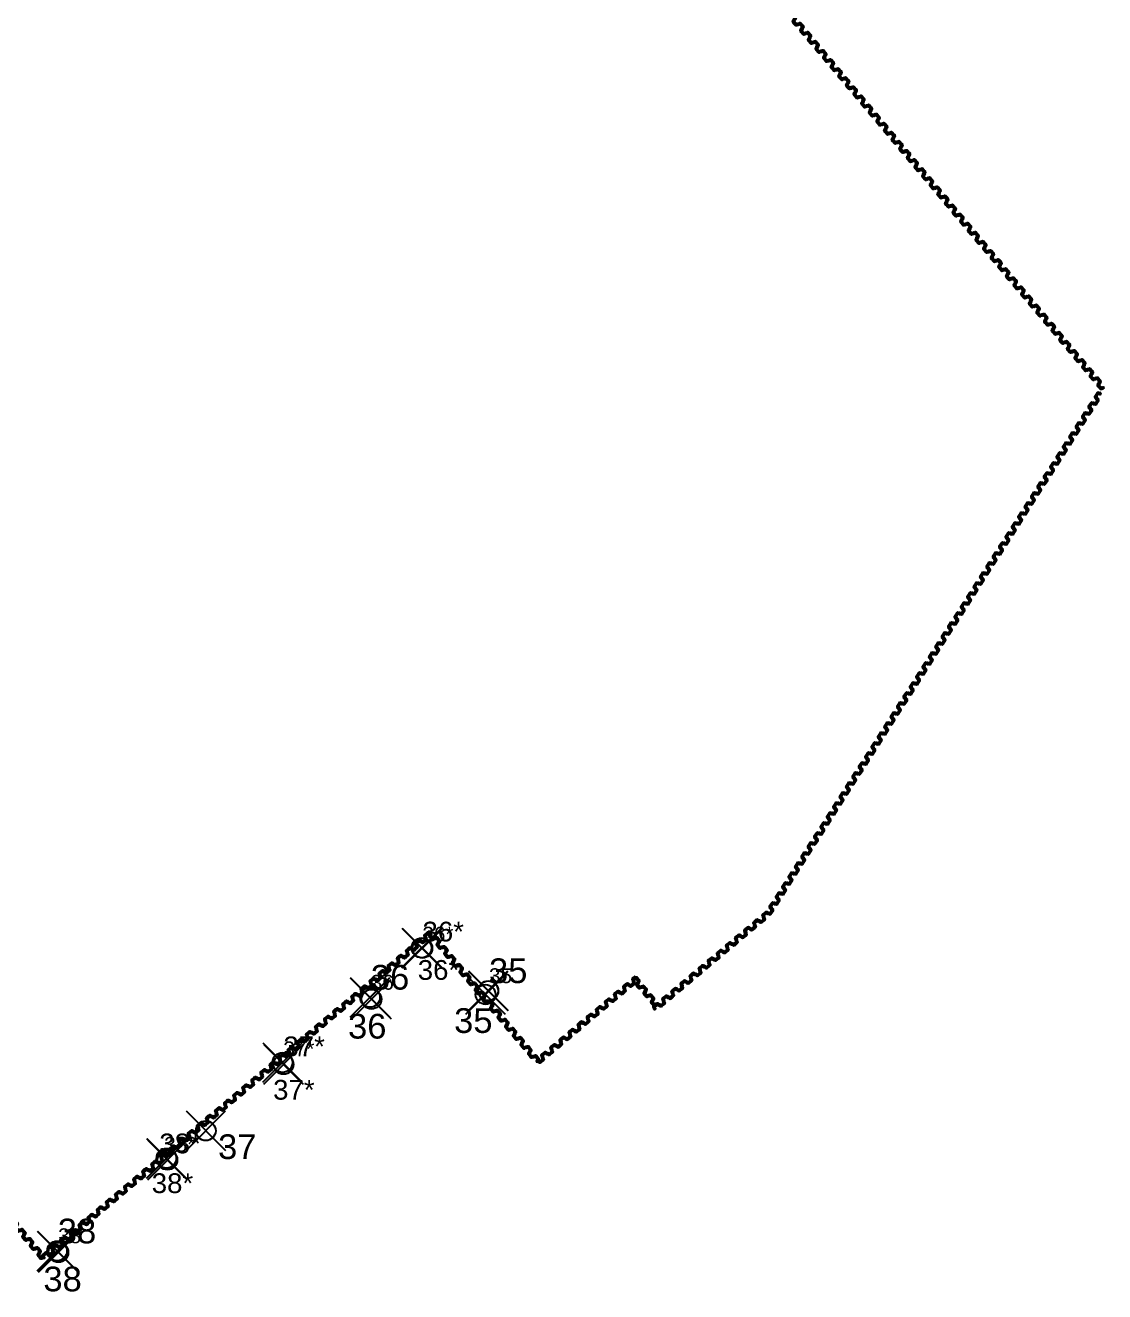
# Model space of a CAD drawing. Header units: millimetres. Extents: x 119306 to 119583, y 90285 to 90586.
# Drawn here: x 119472.8 to 119582, y 90284.9 to 90413 of the extents above; entities that cross this region are included whole.
import ezdxf

# ---------------------------------------------------------------- set-up
doc = ezdxf.new("R2010")
doc.units = ezdxf.units.MM
doc.header["$PDMODE"] = 35
doc.header["$PDSIZE"] = 2
doc.linetypes.add('Оси_200_Кронштадт_22$0$CENTER', pattern=[2, 1.25, -0.25, 0.25, -0.25])
doc.layers.add('_ТРАНШЕЯ', color=94, linetype='Continuous', lineweight=50)
for name, color, linetype in [('Уч.3 Цикл 23', 30, 'Continuous'), ('Уч.4 Цикл 0', 10, 'Continuous'), ('Уч.4 Цикл 50', 3, 'Continuous'), ('Уч.4 Цикл 51', 30, 'Continuous'), ('Шпунт уч.4', 10, 'Continuous')]:
    doc.layers.add(name, color=color, linetype=linetype)
doc.layers.add('ШПУНТ VL 606a', color=4, linetype='Continuous', lineweight=50, true_color=0x00ffff)
doc.layers.get('_ТРАНШЕЯ').off()
doc.styles.get("Standard").update_dxf_attribs({"font": 'arial.ttf'})

# ---------------------------------------------------------------- blocks, each defined once
blk = doc.blocks.new('*U24')
at = {"layer": 'ШПУНТ VL 606a'}
for points in [[(-0.2, -0.2), (-0.09, -0.2, 0.355341), (-0.06, -0.17), (-0.03, -0.03), (-0.03, 0.02, -0.402698), (-0.02, 0.02), (0.01, 0.02, -0.398568), (0.02, 0.01), (0.02, 0, -0.414214), (0.01, -0.01), (0, -0.01, -0.668179), (-0.01, -0.01), (0.01, 0.01, 0.668179), (0.01, 0.01), (-0.01, 0.01, 0.387176), (-0.02, 0.01), (-0.02, -0.03), (-0.05, -0.18, -0.357864), (-0.08, -0.21), (-0.2, -0.21), (-0.52, -0.21, -0.357864), (-0.55, -0.18), (-0.58, -0.03), (-0.58, 0.01, 0.387176), (-0.59, 0.01), (-0.61, 0.01, 0.668179), (-0.61, 0.01), (-0.59, -0.01, -0.668179), (-0.6, -0.01), (-0.61, -0.01, -0.414214), (-0.62, 0), (-0.62, 0.01, -0.398568), (-0.61, 0.02), (-0.58, 0.02, -0.402698), (-0.57, 0.02), (-0.57, -0.03), (-0.54, -0.17, 0.355341), (-0.51, -0.2)], [(0.2, 0.2), (0.51, 0.2, -0.355341), (0.54, 0.17), (0.57, 0.03), (0.57, -0.02, 0.402698), (0.58, -0.02), (0.61, -0.02, 0.398568), (0.62, -0.01), (0.62, 0, 0.414214), (0.61, 0.01), (0.6, 0.01, 0.668179), (0.59, 0.01), (0.61, -0.01, -0.668179), (0.61, -0.01), (0.59, -0.01, -0.387176), (0.58, -0.01), (0.58, 0.03), (0.55, 0.18, 0.357864), (0.52, 0.21), (0.2, 0.21), (0.08, 0.21, 0.357864), (0.05, 0.18), (0.02, 0.03), (0.02, -0.01, -0.387176), (0.01, -0.01), (-0.01, -0.01, -0.668179), (-0.01, -0.01), (0.01, 0.01, 0.668179), (0, 0.01), (-0.01, 0.01, 0.414214), (-0.02, 0), (-0.02, -0.01, 0.398568), (-0.01, -0.02), (0.02, -0.02, 0.402698), (0.03, -0.02), (0.03, 0.03), (0.06, 0.17, -0.355341), (0.09, 0.2)]]:
    blk.add_lwpolyline(points, format="xyb", close=True, dxfattribs=at)
blk = doc.blocks.new('*U25')
at = {"layer": '_ТРАНШЕЯ', "color": 0, "linetype": 'ByBlock', "lineweight": -2, "transparency": 16777216}
for p in [(-10.8, 0), (-9.6, 0), (-8.4, 0), (-7.2, 0), (-6, 0), (-4.8, 0), (-3.6, 0), (-2.4, 0), (-1.2, 0), (0, 0)]:
    blk.add_blockref('*U24', p, dxfattribs=at)
blk = doc.blocks.new('*U26')
at = {"layer": 'ШПУНТ VL 606a'}
for points in [[(-0.2, -0.2), (-0.09, -0.2, 0.355341), (-0.06, -0.17), (-0.03, -0.03), (-0.03, 0.02, -0.402698), (-0.02, 0.02), (0.01, 0.02, -0.398568), (0.02, 0.01), (0.02, 0, -0.414214), (0.01, -0.01), (0, -0.01, -0.668179), (-0.01, -0.01), (0.01, 0.01, 0.668179), (0.01, 0.01), (-0.01, 0.01, 0.387176), (-0.02, 0.01), (-0.02, -0.03), (-0.05, -0.18, -0.357864), (-0.08, -0.21), (-0.2, -0.21), (-0.52, -0.21, -0.357864), (-0.55, -0.18), (-0.58, -0.03), (-0.58, 0.01, 0.387176), (-0.59, 0.01), (-0.61, 0.01, 0.668179), (-0.61, 0.01), (-0.59, -0.01, -0.668179), (-0.6, -0.01), (-0.61, -0.01, -0.414214), (-0.62, 0), (-0.62, 0.01, -0.398568), (-0.61, 0.02), (-0.58, 0.02, -0.402698), (-0.57, 0.02), (-0.57, -0.03), (-0.54, -0.17, 0.355341), (-0.51, -0.2)], [(0.2, 0.2), (0.51, 0.2, -0.355341), (0.54, 0.17), (0.57, 0.03), (0.57, -0.02, 0.402698), (0.58, -0.02), (0.61, -0.02, 0.398568), (0.62, -0.01), (0.62, 0, 0.414214), (0.61, 0.01), (0.6, 0.01, 0.668179), (0.59, 0.01), (0.61, -0.01, -0.668179), (0.61, -0.01), (0.59, -0.01, -0.387176), (0.58, -0.01), (0.58, 0.03), (0.55, 0.18, 0.357864), (0.52, 0.21), (0.2, 0.21), (0.08, 0.21, 0.357864), (0.05, 0.18), (0.02, 0.03), (0.02, -0.01, -0.387176), (0.01, -0.01), (-0.01, -0.01, -0.668179), (-0.01, -0.01), (0.01, 0.01, 0.668179), (0, 0.01), (-0.01, 0.01, 0.414214), (-0.02, 0), (-0.02, -0.01, 0.398568), (-0.01, -0.02), (0.02, -0.02, 0.402698), (0.03, -0.02), (0.03, 0.03), (0.06, 0.17, -0.355341), (0.09, 0.2)]]:
    blk.add_lwpolyline(points, format="xyb", close=True, dxfattribs=at)
blk = doc.blocks.new('*U27')
at = {"layer": '_ТРАНШЕЯ', "color": 0, "linetype": 'ByBlock', "lineweight": -2, "transparency": 16777216}
for p in [(-61.2, 0), (-60, 0), (-58.8, 0), (-57.6, 0), (-56.4, 0), (-55.2, 0), (-54, 0), (-52.8, 0), (-51.6, 0), (-50.4, 0), (-49.2, 0), (-48, 0), (-46.8, 0), (-45.6, 0), (-44.4, 0), (-43.2, 0), (-42, 0), (-40.8, 0), (-39.6, 0), (-38.4, 0), (-37.2, 0), (-36, 0), (-34.8, 0), (-33.6, 0), (-32.4, 0), (-31.2, 0), (-30, 0), (-28.8, 0), (-27.6, 0), (-26.4, 0), (-25.2, 0), (-24, 0), (-22.8, 0), (-21.6, 0), (-20.4, 0), (-19.2, 0), (-18, 0), (-16.8, 0), (-15.6, 0), (-14.4, 0), (-13.2, 0), (-12, 0), (-10.8, 0), (-9.6, 0), (-8.4, 0), (-7.2, 0), (-6, 0), (-4.8, 0), (-3.6, 0), (-2.4, 0), (-1.2, 0), (0, 0)]:
    blk.add_blockref('*U26', p, dxfattribs=at)
blk = doc.blocks.new('*U58')
at = {"layer": 'ШПУНТ VL 606a'}
for points in [[(-0.2, -0.2), (-0.09, -0.2, 0.355341), (-0.06, -0.17), (-0.03, -0.03), (-0.03, 0.02, -0.402698), (-0.02, 0.02), (0.01, 0.02, -0.398568), (0.02, 0.01), (0.02, 0, -0.414214), (0.01, -0.01), (0, -0.01, -0.668179), (-0.01, -0.01), (0.01, 0.01, 0.668179), (0.01, 0.01), (-0.01, 0.01, 0.387176), (-0.02, 0.01), (-0.02, -0.03), (-0.05, -0.18, -0.357864), (-0.08, -0.21), (-0.2, -0.21), (-0.52, -0.21, -0.357864), (-0.55, -0.18), (-0.58, -0.03), (-0.58, 0.01, 0.387176), (-0.59, 0.01), (-0.61, 0.01, 0.668179), (-0.61, 0.01), (-0.59, -0.01, -0.668179), (-0.6, -0.01), (-0.61, -0.01, -0.414214), (-0.62, 0), (-0.62, 0.01, -0.398568), (-0.61, 0.02), (-0.58, 0.02, -0.402698), (-0.57, 0.02), (-0.57, -0.03), (-0.54, -0.17, 0.355341), (-0.51, -0.2)], [(0.2, 0.2), (0.51, 0.2, -0.355341), (0.54, 0.17), (0.57, 0.03), (0.57, -0.02, 0.402698), (0.58, -0.02), (0.61, -0.02, 0.398568), (0.62, -0.01), (0.62, 0, 0.414214), (0.61, 0.01), (0.6, 0.01, 0.668179), (0.59, 0.01), (0.61, -0.01, -0.668179), (0.61, -0.01), (0.59, -0.01, -0.387176), (0.58, -0.01), (0.58, 0.03), (0.55, 0.18, 0.357864), (0.52, 0.21), (0.2, 0.21), (0.08, 0.21, 0.357864), (0.05, 0.18), (0.02, 0.03), (0.02, -0.01, -0.387176), (0.01, -0.01), (-0.01, -0.01, -0.668179), (-0.01, -0.01), (0.01, 0.01, 0.668179), (0, 0.01), (-0.01, 0.01, 0.414214), (-0.02, 0), (-0.02, -0.01, 0.398568), (-0.01, -0.02), (0.02, -0.02, 0.402698), (0.03, -0.02), (0.03, 0.03), (0.06, 0.17, -0.355341), (0.09, 0.2)]]:
    blk.add_lwpolyline(points, format="xyb", close=True, dxfattribs=at)
blk = doc.blocks.new('*U59')
at = {"layer": '_ТРАНШЕЯ', "color": 0, "linetype": 'ByBlock', "lineweight": -2, "transparency": 16777216}
for p in [(-49.2, 0), (-48, 0), (-46.8, 0), (-45.6, 0), (-44.4, 0), (-43.2, 0), (-42, 0), (-40.8, 0), (-39.6, 0), (-38.4, 0), (-37.2, 0), (-36, 0), (-34.8, 0), (-33.6, 0), (-32.4, 0), (-31.2, 0), (-30, 0), (-28.8, 0), (-27.6, 0), (-26.4, 0), (-25.2, 0), (-24, 0), (-22.8, 0), (-21.6, 0), (-20.4, 0), (-19.2, 0), (-18, 0), (-16.8, 0), (-15.6, 0), (-14.4, 0), (-13.2, 0), (-12, 0), (-10.8, 0), (-9.6, 0), (-8.4, 0), (-7.2, 0), (-6, 0), (-4.8, 0), (-3.6, 0), (-2.4, 0), (-1.2, 0), (0, 0)]:
    blk.add_blockref('*U58', p, dxfattribs=at)
blk = doc.blocks.new('*U41')
at = {"layer": 'ШПУНТ VL 606a'}
for points in [[(-0.2, -0.2), (-0.09, -0.2, 0.355341), (-0.06, -0.17), (-0.03, -0.03), (-0.03, 0.02, -0.402698), (-0.02, 0.02), (0.01, 0.02, -0.398568), (0.02, 0.01), (0.02, 0, -0.414214), (0.01, -0.01), (0, -0.01, -0.668179), (-0.01, -0.01), (0.01, 0.01, 0.668179), (0.01, 0.01), (-0.01, 0.01, 0.387176), (-0.02, 0.01), (-0.02, -0.03), (-0.05, -0.18, -0.357864), (-0.08, -0.21), (-0.2, -0.21), (-0.52, -0.21, -0.357864), (-0.55, -0.18), (-0.58, -0.03), (-0.58, 0.01, 0.387176), (-0.59, 0.01), (-0.61, 0.01, 0.668179), (-0.61, 0.01), (-0.59, -0.01, -0.668179), (-0.6, -0.01), (-0.61, -0.01, -0.414214), (-0.62, 0), (-0.62, 0.01, -0.398568), (-0.61, 0.02), (-0.58, 0.02, -0.402698), (-0.57, 0.02), (-0.57, -0.03), (-0.54, -0.17, 0.355341), (-0.51, -0.2)], [(0.2, 0.2), (0.51, 0.2, -0.355341), (0.54, 0.17), (0.57, 0.03), (0.57, -0.02, 0.402698), (0.58, -0.02), (0.61, -0.02, 0.398568), (0.62, -0.01), (0.62, 0, 0.414214), (0.61, 0.01), (0.6, 0.01, 0.668179), (0.59, 0.01), (0.61, -0.01, -0.668179), (0.61, -0.01), (0.59, -0.01, -0.387176), (0.58, -0.01), (0.58, 0.03), (0.55, 0.18, 0.357864), (0.52, 0.21), (0.2, 0.21), (0.08, 0.21, 0.357864), (0.05, 0.18), (0.02, 0.03), (0.02, -0.01, -0.387176), (0.01, -0.01), (-0.01, -0.01, -0.668179), (-0.01, -0.01), (0.01, 0.01, 0.668179), (0, 0.01), (-0.01, 0.01, 0.414214), (-0.02, 0), (-0.02, -0.01, 0.398568), (-0.01, -0.02), (0.02, -0.02, 0.402698), (0.03, -0.02), (0.03, 0.03), (0.06, 0.17, -0.355341), (0.09, 0.2)]]:
    blk.add_lwpolyline(points, format="xyb", close=True, dxfattribs=at)
blk = doc.blocks.new('*U42')
at = {"layer": '_ТРАНШЕЯ', "color": 0, "linetype": 'ByBlock', "lineweight": -2, "transparency": 16777216}
for p in [(-3.6, 0), (-2.4, 0), (-1.2, 0), (0, 0)]:
    blk.add_blockref('*U41', p, dxfattribs=at)
blk = doc.blocks.new('*U2')
at = {"layer": 'ШПУНТ VL 606a'}
for points in [[(-0.2, -0.2), (-0.09, -0.2, 0.355341), (-0.06, -0.17), (-0.03, -0.03), (-0.03, 0.02, -0.402698), (-0.02, 0.02), (0.01, 0.02, -0.398568), (0.02, 0.01), (0.02, 0, -0.414214), (0.01, -0.01), (0, -0.01, -0.668179), (-0.01, -0.01), (0.01, 0.01, 0.668179), (0.01, 0.01), (-0.01, 0.01, 0.387176), (-0.02, 0.01), (-0.02, -0.03), (-0.05, -0.18, -0.357864), (-0.08, -0.21), (-0.2, -0.21), (-0.52, -0.21, -0.357864), (-0.55, -0.18), (-0.58, -0.03), (-0.58, 0.01, 0.387176), (-0.59, 0.01), (-0.61, 0.01, 0.668179), (-0.61, 0.01), (-0.59, -0.01, -0.668179), (-0.6, -0.01), (-0.61, -0.01, -0.414214), (-0.62, 0), (-0.62, 0.01, -0.398568), (-0.61, 0.02), (-0.58, 0.02, -0.402698), (-0.57, 0.02), (-0.57, -0.03), (-0.54, -0.17, 0.355341), (-0.51, -0.2)], [(0.2, 0.2), (0.51, 0.2, -0.355341), (0.54, 0.17), (0.57, 0.03), (0.57, -0.02, 0.402698), (0.58, -0.02), (0.61, -0.02, 0.398568), (0.62, -0.01), (0.62, 0, 0.414214), (0.61, 0.01), (0.6, 0.01, 0.668179), (0.59, 0.01), (0.61, -0.01, -0.668179), (0.61, -0.01), (0.59, -0.01, -0.387176), (0.58, -0.01), (0.58, 0.03), (0.55, 0.18, 0.357864), (0.52, 0.21), (0.2, 0.21), (0.08, 0.21, 0.357864), (0.05, 0.18), (0.02, 0.03), (0.02, -0.01, -0.387176), (0.01, -0.01), (-0.01, -0.01, -0.668179), (-0.01, -0.01), (0.01, 0.01, 0.668179), (0, 0.01), (-0.01, 0.01, 0.414214), (-0.02, 0), (-0.02, -0.01, 0.398568), (-0.01, -0.02), (0.02, -0.02, 0.402698), (0.03, -0.02), (0.03, 0.03), (0.06, 0.17, -0.355341), (0.09, 0.2)]]:
    blk.add_lwpolyline(points, format="xyb", close=True, dxfattribs=at)
blk = doc.blocks.new('*U3')
at = {"layer": '_ТРАНШЕЯ', "color": 0, "linetype": 'ByBlock', "lineweight": -2, "transparency": 16777216}
for p in [(-49.2, 0), (-48, 0), (-46.8, 0), (-45.6, 0), (-44.4, 0), (-43.2, 0), (-42, 0), (-40.8, 0), (-39.6, 0), (-38.4, 0), (-37.2, 0), (-36, 0), (-34.8, 0), (-33.6, 0), (-32.4, 0), (-31.2, 0), (-30, 0), (-28.8, 0), (-27.6, 0), (-26.4, 0), (-25.2, 0), (-24, 0), (-22.8, 0), (-21.6, 0), (-20.4, 0), (-19.2, 0), (-18, 0), (-16.8, 0), (-15.6, 0), (-14.4, 0), (-13.2, 0), (-12, 0), (-10.8, 0), (-9.6, 0), (-8.4, 0), (-7.2, 0), (-6, 0), (-4.8, 0), (-3.6, 0), (-2.4, 0), (-1.2, 0), (0, 0)]:
    blk.add_blockref('*U2', p, dxfattribs=at)
blk = doc.blocks.new('*U39')
at = {"layer": 'ШПУНТ VL 606a'}
for points in [[(-0.2, -0.2), (-0.09, -0.2, 0.355341), (-0.06, -0.17), (-0.03, -0.03), (-0.03, 0.02, -0.402698), (-0.02, 0.02), (0.01, 0.02, -0.398568), (0.02, 0.01), (0.02, 0, -0.414214), (0.01, -0.01), (0, -0.01, -0.668179), (-0.01, -0.01), (0.01, 0.01, 0.668179), (0.01, 0.01), (-0.01, 0.01, 0.387176), (-0.02, 0.01), (-0.02, -0.03), (-0.05, -0.18, -0.357864), (-0.08, -0.21), (-0.2, -0.21), (-0.52, -0.21, -0.357864), (-0.55, -0.18), (-0.58, -0.03), (-0.58, 0.01, 0.387176), (-0.59, 0.01), (-0.61, 0.01, 0.668179), (-0.61, 0.01), (-0.59, -0.01, -0.668179), (-0.6, -0.01), (-0.61, -0.01, -0.414214), (-0.62, 0), (-0.62, 0.01, -0.398568), (-0.61, 0.02), (-0.58, 0.02, -0.402698), (-0.57, 0.02), (-0.57, -0.03), (-0.54, -0.17, 0.355341), (-0.51, -0.2)], [(0.2, 0.2), (0.51, 0.2, -0.355341), (0.54, 0.17), (0.57, 0.03), (0.57, -0.02, 0.402698), (0.58, -0.02), (0.61, -0.02, 0.398568), (0.62, -0.01), (0.62, 0, 0.414214), (0.61, 0.01), (0.6, 0.01, 0.668179), (0.59, 0.01), (0.61, -0.01, -0.668179), (0.61, -0.01), (0.59, -0.01, -0.387176), (0.58, -0.01), (0.58, 0.03), (0.55, 0.18, 0.357864), (0.52, 0.21), (0.2, 0.21), (0.08, 0.21, 0.357864), (0.05, 0.18), (0.02, 0.03), (0.02, -0.01, -0.387176), (0.01, -0.01), (-0.01, -0.01, -0.668179), (-0.01, -0.01), (0.01, 0.01, 0.668179), (0, 0.01), (-0.01, 0.01, 0.414214), (-0.02, 0), (-0.02, -0.01, 0.398568), (-0.01, -0.02), (0.02, -0.02, 0.402698), (0.03, -0.02), (0.03, 0.03), (0.06, 0.17, -0.355341), (0.09, 0.2)]]:
    blk.add_lwpolyline(points, format="xyb", close=True, dxfattribs=at)
blk = doc.blocks.new('*U40')
at = {"layer": '_ТРАНШЕЯ', "color": 0, "linetype": 'ByBlock', "lineweight": -2, "transparency": 16777216}
for p in [(-15.6, 0), (-14.4, 0), (-13.2, 0), (-12, 0), (-10.8, 0), (-9.6, 0), (-8.4, 0), (-7.2, 0), (-6, 0), (-4.8, 0), (-3.6, 0), (-2.4, 0), (-1.2, 0), (0, 0)]:
    blk.add_blockref('*U39', p, dxfattribs=at)
blk = doc.blocks.new('*U43')
at = {"layer": 'ШПУНТ VL 606a'}
for points in [[(-0.2, -0.2), (-0.09, -0.2, 0.355341), (-0.06, -0.17), (-0.03, -0.03), (-0.03, 0.02, -0.402698), (-0.02, 0.02), (0.01, 0.02, -0.398568), (0.02, 0.01), (0.02, 0, -0.414214), (0.01, -0.01), (0, -0.01, -0.668179), (-0.01, -0.01), (0.01, 0.01, 0.668179), (0.01, 0.01), (-0.01, 0.01, 0.387176), (-0.02, 0.01), (-0.02, -0.03), (-0.05, -0.18, -0.357864), (-0.08, -0.21), (-0.2, -0.21), (-0.52, -0.21, -0.357864), (-0.55, -0.18), (-0.58, -0.03), (-0.58, 0.01, 0.387176), (-0.59, 0.01), (-0.61, 0.01, 0.668179), (-0.61, 0.01), (-0.59, -0.01, -0.668179), (-0.6, -0.01), (-0.61, -0.01, -0.414214), (-0.62, 0), (-0.62, 0.01, -0.398568), (-0.61, 0.02), (-0.58, 0.02, -0.402698), (-0.57, 0.02), (-0.57, -0.03), (-0.54, -0.17, 0.355341), (-0.51, -0.2)], [(0.2, 0.2), (0.51, 0.2, -0.355341), (0.54, 0.17), (0.57, 0.03), (0.57, -0.02, 0.402698), (0.58, -0.02), (0.61, -0.02, 0.398568), (0.62, -0.01), (0.62, 0, 0.414214), (0.61, 0.01), (0.6, 0.01, 0.668179), (0.59, 0.01), (0.61, -0.01, -0.668179), (0.61, -0.01), (0.59, -0.01, -0.387176), (0.58, -0.01), (0.58, 0.03), (0.55, 0.18, 0.357864), (0.52, 0.21), (0.2, 0.21), (0.08, 0.21, 0.357864), (0.05, 0.18), (0.02, 0.03), (0.02, -0.01, -0.387176), (0.01, -0.01), (-0.01, -0.01, -0.668179), (-0.01, -0.01), (0.01, 0.01, 0.668179), (0, 0.01), (-0.01, 0.01, 0.414214), (-0.02, 0), (-0.02, -0.01, 0.398568), (-0.01, -0.02), (0.02, -0.02, 0.402698), (0.03, -0.02), (0.03, 0.03), (0.06, 0.17, -0.355341), (0.09, 0.2)]]:
    blk.add_lwpolyline(points, format="xyb", close=True, dxfattribs=at)
blk = doc.blocks.new('*U44')
at = {"layer": '_ТРАНШЕЯ', "color": 0, "linetype": 'ByBlock', "lineweight": -2, "transparency": 16777216}
for p in [(-13.2, 0), (-12, 0), (-10.8, 0), (-9.6, 0), (-8.4, 0), (-7.2, 0), (-6, 0), (-4.8, 0), (-3.6, 0), (-2.4, 0), (-1.2, 0), (0, 0)]:
    blk.add_blockref('*U43', p, dxfattribs=at)
blk = doc.blocks.new('1')
at = {"layer": 'ШПУНТ VL 606a', "color": 4}
for points in [[(119527.51, 90273.79), (119527.27, 90273.59, 0.355341), (119527.26, 90273.55), (119527.33, 90273.43), (119527.36, 90273.39, -0.402698), (119527.36, 90273.38), (119527.34, 90273.36, -0.398568), (119527.32, 90273.36), (119527.31, 90273.37, -0.414214), (119527.31, 90273.39), (119527.32, 90273.4, -0.668179), (119527.33, 90273.39), (119527.33, 90273.37, 0.668179), (119527.33, 90273.37), (119527.35, 90273.38, 0.387176), (119527.35, 90273.39), (119527.33, 90273.42), (119527.25, 90273.55, -0.357864), (119527.25, 90273.6), (119527.5, 90273.8), (119527.59, 90273.88, -0.357864), (119527.63, 90273.88), (119527.75, 90273.78), (119527.77, 90273.76, 0.387176), (119527.78, 90273.76), (119527.8, 90273.77, 0.668179), (119527.8, 90273.77), (119527.78, 90273.78, -0.668179), (119527.77, 90273.78), (119527.78, 90273.79, -0.414214), (119527.8, 90273.79), (119527.81, 90273.78, -0.398568), (119527.8, 90273.76), (119527.78, 90273.74, -0.402698), (119527.77, 90273.74), (119527.74, 90273.77), (119527.63, 90273.87, 0.355341), (119527.59, 90273.87)], [(119548.38, 90268.84), (119548.14, 90268.64, -0.355341), (119548.1, 90268.64), (119547.99, 90268.73), (119547.96, 90268.76, 0.402698), (119547.94, 90268.76), (119547.93, 90268.74, 0.398568), (119547.92, 90268.73), (119547.93, 90268.72, 0.414214), (119547.95, 90268.72), (119547.96, 90268.73, 0.668179), (119547.95, 90268.73), (119547.93, 90268.73, -0.668179), (119547.93, 90268.74), (119547.95, 90268.75, -0.387176), (119547.96, 90268.75), (119547.98, 90268.72), (119548.1, 90268.62, 0.357864), (119548.14, 90268.62), (119548.39, 90268.83), (119548.48, 90268.91, 0.357864), (119548.48, 90268.95), (119548.4, 90269.08), (119548.38, 90269.11, -0.387176), (119548.38, 90269.12), (119548.4, 90269.13, -0.668179), (119548.4, 90269.13), (119548.4, 90269.11, 0.668179), (119548.41, 90269.11), (119548.42, 90269.12, 0.414214), (119548.42, 90269.13), (119548.41, 90269.14, 0.398568), (119548.39, 90269.14), (119548.37, 90269.13, 0.402698), (119548.37, 90269.11), (119548.4, 90269.08), (119548.47, 90268.95, -0.355341), (119548.46, 90268.92)], [(119548.88, 90269.22), (119548.68, 90269.46, 0.355341), (119548.64, 90269.46), (119548.52, 90269.39), (119548.48, 90269.36, -0.402698), (119548.47, 90269.36), (119548.45, 90269.39, -0.398568), (119548.46, 90269.4), (119548.47, 90269.41, -0.414214), (119548.48, 90269.41), (119548.49, 90269.4, -0.668179), (119548.49, 90269.4), (119548.47, 90269.4, 0.668179), (119548.46, 90269.39), (119548.47, 90269.38, 0.387176), (119548.49, 90269.38), (119548.51, 90269.4), (119548.65, 90269.48, -0.357864), (119548.69, 90269.47), (119548.9, 90269.23), (119548.95, 90269.16, -0.357864), (119548.95, 90269.12), (119548.85, 90269), (119548.83, 90268.97, 0.387176), (119548.83, 90268.96), (119548.84, 90268.95, 0.668179), (119548.85, 90268.95), (119548.85, 90268.97, -0.668179), (119548.85, 90268.97), (119548.86, 90268.96, -0.414214), (119548.86, 90268.95), (119548.85, 90268.94, -0.398568), (119548.83, 90268.94), (119548.81, 90268.96, -0.402698), (119548.81, 90268.97), (119548.85, 90269.01), (119548.94, 90269.12, 0.355341), (119548.94, 90269.15)], [(119548.83, 90268.68), (119548.75, 90268.77, -0.355341), (119548.75, 90268.81), (119548.85, 90268.92), (119548.88, 90268.95, 0.402698), (119548.88, 90268.96), (119548.86, 90268.98, 0.398568), (119548.84, 90268.98), (119548.83, 90268.97, 0.414214), (119548.83, 90268.96), (119548.84, 90268.95, 0.668179), (119548.84, 90268.95), (119548.85, 90268.97, -0.668179), (119548.85, 90268.98), (119548.86, 90268.96, -0.387176), (119548.86, 90268.95), (119548.84, 90268.92), (119548.74, 90268.81, 0.357864), (119548.74, 90268.76), (119548.82, 90268.67), (119549, 90268.45, 0.357864), (119549.04, 90268.45), (119549.18, 90268.53), (119549.21, 90268.55, -0.387176), (119549.22, 90268.55), (119549.23, 90268.53, -0.668179), (119549.23, 90268.53), (119549.21, 90268.53, 0.668179), (119549.2, 90268.52), (119549.21, 90268.51, 0.414214), (119549.23, 90268.51), (119549.23, 90268.52, 0.398568), (119549.24, 90268.54), (119549.22, 90268.56, 0.402698), (119549.21, 90268.56), (119549.17, 90268.53), (119549.05, 90268.46, -0.355341), (119549.01, 90268.47)], [(119549.62, 90268.35), (119549.42, 90268.59, 0.355341), (119549.38, 90268.59), (119549.26, 90268.52), (119549.22, 90268.49, -0.402698), (119549.21, 90268.5), (119549.19, 90268.52, -0.398568), (119549.19, 90268.53), (119549.2, 90268.54, -0.414214), (119549.22, 90268.54), (119549.23, 90268.53, -0.668179), (119549.22, 90268.53), (119549.2, 90268.53, 0.668179), (119549.2, 90268.52), (119549.21, 90268.51, 0.387176), (119549.22, 90268.51), (119549.25, 90268.53), (119549.38, 90268.61, -0.357864), (119549.43, 90268.6), (119549.63, 90268.36), (119549.69, 90268.29, -0.357864), (119549.69, 90268.25), (119549.59, 90268.13), (119549.57, 90268.1, 0.387176), (119549.57, 90268.09), (119549.58, 90268.08, 0.668179), (119549.58, 90268.08), (119549.59, 90268.1, -0.668179), (119549.59, 90268.1), (119549.6, 90268.09, -0.414214), (119549.6, 90268.08), (119549.59, 90268.07, -0.398568), (119549.57, 90268.07), (119549.55, 90268.09, -0.402698), (119549.55, 90268.1), (119549.58, 90268.14), (119549.68, 90268.25, 0.355341), (119549.68, 90268.28)], [(119549.56, 90267.81), (119549.49, 90267.9, -0.355341), (119549.49, 90267.94), (119549.58, 90268.05), (119549.62, 90268.08, 0.402698), (119549.62, 90268.09), (119549.6, 90268.11, 0.398568), (119549.58, 90268.11), (119549.57, 90268.11, 0.414214), (119549.57, 90268.09), (119549.58, 90268.08, 0.668179), (119549.58, 90268.08), (119549.58, 90268.1, -0.668179), (119549.59, 90268.11), (119549.6, 90268.09, -0.387176), (119549.6, 90268.08), (119549.58, 90268.06), (119549.48, 90267.94, 0.357864), (119549.48, 90267.89), (119549.55, 90267.8), (119549.74, 90267.59, 0.357864), (119549.78, 90267.58), (119549.92, 90267.66), (119549.94, 90267.68, -0.387176), (119549.96, 90267.68), (119549.97, 90267.66, -0.668179), (119549.96, 90267.66), (119549.94, 90267.66, 0.668179), (119549.94, 90267.66), (119549.95, 90267.65, 0.414214), (119549.96, 90267.64), (119549.97, 90267.65, 0.398568), (119549.97, 90267.67), (119549.96, 90267.69, 0.402698), (119549.95, 90267.69), (119549.91, 90267.67), (119549.79, 90267.59, -0.355341), (119549.75, 90267.6)], [(119550.36, 90267.48), (119550.16, 90267.72, 0.355341), (119550.12, 90267.73), (119550, 90267.65), (119549.96, 90267.62, -0.402698), (119549.95, 90267.63), (119549.93, 90267.65, -0.398568), (119549.93, 90267.66), (119549.94, 90267.67, -0.414214), (119549.96, 90267.67), (119549.96, 90267.66, -0.668179), (119549.96, 90267.66), (119549.94, 90267.66, 0.668179), (119549.94, 90267.65), (119549.95, 90267.64, 0.387176), (119549.96, 90267.64), (119549.99, 90267.66), (119550.12, 90267.74, -0.357864), (119550.17, 90267.73), (119550.37, 90267.49), (119550.45, 90267.4, -0.357864), (119550.45, 90267.36), (119550.35, 90267.24), (119550.32, 90267.21, 0.387176), (119550.32, 90267.2), (119550.33, 90267.19, 0.668179), (119550.34, 90267.19), (119550.34, 90267.21, -0.668179), (119550.35, 90267.21), (119550.36, 90267.2, -0.414214), (119550.35, 90267.19), (119550.35, 90267.18, -0.398568), (119550.33, 90267.18), (119550.31, 90267.2, -0.402698), (119550.31, 90267.21), (119550.34, 90267.24), (119550.44, 90267.36, 0.355341), (119550.43, 90267.39)], [(119550.4, 90266.83), (119550.25, 90267.01, -0.355341), (119550.25, 90267.05), (119550.34, 90267.16), (119550.37, 90267.19, 0.402698), (119550.37, 90267.2), (119550.35, 90267.22, 0.398568), (119550.34, 90267.22), (119550.33, 90267.21, 0.414214), (119550.33, 90267.2), (119550.34, 90267.19, 0.668179), (119550.34, 90267.19), (119550.34, 90267.21, -0.668179), (119550.35, 90267.22), (119550.36, 90267.2, -0.387176), (119550.36, 90267.19), (119550.34, 90267.16), (119550.23, 90267.05, 0.357864), (119550.24, 90267), (119550.39, 90266.82), (119550.48, 90266.71, 0.357864), (119550.52, 90266.71), (119550.66, 90266.79), (119550.69, 90266.81, -0.387176), (119550.7, 90266.8), (119550.71, 90266.79, -0.668179), (119550.71, 90266.78), (119550.69, 90266.79, 0.668179), (119550.68, 90266.78), (119550.69, 90266.77, 0.414214), (119550.71, 90266.77), (119550.71, 90266.78, 0.398568), (119550.72, 90266.8), (119550.7, 90266.82, 0.402698), (119550.69, 90266.82), (119550.65, 90266.79), (119550.53, 90266.72, -0.355341), (119550.49, 90266.73)], [(119550.73, 90266.76), (119550.49, 90266.55, 0.355341), (119550.48, 90266.52), (119550.55, 90266.39), (119550.58, 90266.36, -0.402698), (119550.58, 90266.34), (119550.56, 90266.33, -0.398568), (119550.54, 90266.33), (119550.53, 90266.34, -0.414214), (119550.53, 90266.35), (119550.54, 90266.36, -0.668179), (119550.55, 90266.36), (119550.55, 90266.34, 0.668179), (119550.55, 90266.34), (119550.57, 90266.35, 0.387176), (119550.57, 90266.36), (119550.55, 90266.39), (119550.47, 90266.52, -0.357864), (119550.47, 90266.56), (119550.72, 90266.77), (119550.81, 90266.84, -0.357864), (119550.85, 90266.85), (119550.97, 90266.74), (119550.99, 90266.72, 0.387176), (119551, 90266.72), (119551.02, 90266.73, 0.668179), (119551.02, 90266.74), (119551, 90266.74, -0.668179), (119550.99, 90266.74), (119551, 90266.75, -0.414214), (119551.02, 90266.75), (119551.03, 90266.74, -0.398568), (119551.02, 90266.72), (119551.01, 90266.71, -0.402698), (119550.99, 90266.71), (119550.96, 90266.74), (119550.85, 90266.83, 0.355341), (119550.81, 90266.83)]]:
    blk.add_lwpolyline(points, format="xyb", close=True, dxfattribs=at)
blk.add_lwpolyline([(119548.62, 90269.56), (119548.43, 90269.4), (119548.34, 90269.32, 0.355341), (119548.33, 90269.29), (119548.41, 90269.16), (119548.44, 90269.13, -0.402698), (119548.43, 90269.11), (119548.41, 90269.1, -0.398568), (119548.4, 90269.1), (119548.39, 90269.11, -0.414214), (119548.39, 90269.12), (119548.4, 90269.13, -0.668179), (119548.4, 90269.13), (119548.4, 90269.11, 0.668179), (119548.41, 90269.1), (119548.42, 90269.12, 0.387176), (119548.42, 90269.13), (119548.4, 90269.16), (119548.32, 90269.29, -0.357864), (119548.33, 90269.33), (119548.42, 90269.41), (119548.61, 90269.57)], format="xyb", dxfattribs=at)
at = {"layer": '_ТРАНШЕЯ', "color": 4, "linetype": 'Оси_200_Кронштадт_22$0$CENTER', "lineweight": 50, "extrusion": (0, 0, -1), "zscale": -1}
for name, p, rotation in [('*U59', (-119595.07, 90329.93), 229.6336117353083), ('*U3', (-119489.38, 90241.13), 319.6336117353661), ('*U42', (-119486.14, 90243.94), 49.63361173536605)]:
    blk.add_blockref(name, p, dxfattribs=dict(at, rotation=rotation))
at = {"layer": '_ТРАНШЕЯ', "color": 4, "linetype": 'Оси_200_Кронштадт_22$0$CENTER', "lineweight": 50}
for name, p, rotation in [('*U27', (119562.29, 90276.57), 237.8671678522603), ('*U44', (119561.52, 90275.68), 40.36638826463394), ('*U40', (119528.24, 90273.31, 0), 130.3663882646339), ('*U25', (119539.26, 90261.35), 220.3663882646338)]:
    blk.add_blockref(name, p, dxfattribs=dict(at, rotation=rotation))
blk = doc.blocks.new('шпунт')
at = {"layer": 'Уч.3 Цикл 23'}
blk.add_blockref('1', (0, 0), dxfattribs=at)

msp = doc.modelspace()

# ---------------------------------------------------------------- linework, layer by layer
at = {"layer": 'Уч.4 Цикл 0'}
for p in [(119512.99, 90319.67), (119519.38, 90314.99, 7.34), (119507.84, 90314.51), (119491.08, 90301.21, 6.52), (119487.2, 90298.25, 6.45), (119476.17, 90288.9, 6.43)]:
    msp.add_point(p, dxfattribs=at)
at = {"layer": 'Уч.4 Цикл 0', "color": 1}
msp.add_point((119498.94, 90307.92), dxfattribs=at)
at = {"layer": 'Уч.4 Цикл 50'}
for p in [(119512.92, 90319.71), (119519.66, 90315.36)]:
    msp.add_point(p, dxfattribs=at)
at = {"layer": 'Уч.4 Цикл 50', "color": 3}
for p in [(119507.7, 90314.7, 7.19), (119498.84, 90308.11, 7.17), (119487.09, 90298.41, 7.09), (119476.03, 90289.03, 7.09)]:
    msp.add_point(p, dxfattribs=at)
at = {"layer": 'Уч.4 Цикл 51', "color": 30}
for p in [(119512.91, 90319.7), (119507.7, 90314.69), (119519.65, 90315.37), (119498.84, 90308.11), (119487.11, 90298.42, 6.44), (119476.06, 90289.05, 6.46)]:
    msp.add_point(p, dxfattribs=at)

# ---------------------------------------------------------------- block references
at = {"layer": 'Шпунт уч.4', "rotation": 359.5972453228373}
msp.add_blockref('шпунт', (-645.63, 889.79, 7.34), dxfattribs=at)

# ---------------------------------------------------------------- texts
at = {"layer": 'Уч.4 Цикл 0', "color": 1}
for s, height, p in [('36*', 2, (119512.52, 90316.47)), ('36', 2.5, (119505.47, 90310.53)), ('35', 2.5, (119516.2, 90311.1)), ('37*', 2, (119497.89, 90304.35)), ('37', 2.5, (119492.32, 90298.34)), ('38*', 2, (119485.61, 90294.9)), ('38', 2.5, (119474.65, 90284.96))]:
    msp.add_text(s, height=height, dxfattribs=at).set_placement(p)
at = {"layer": 'Уч.4 Цикл 50'}
for s, height, p in [('36*', 2, (119513, 90320.35)), ('36', 2.5, (119507.78, 90315.48, 7.19)), ('35', 2.5, (119519.73, 90316.14)), ('37*', 2, (119498.93, 90308.74, 7.17)), ('38*', 2, (119486.38, 90298.92, 7.09)), ('38', 2.5, (119476.11, 90289.81, 7.09))]:
    msp.add_text(s, height=height, dxfattribs=at).set_placement(p)
at = {"layer": 'Уч.4 Цикл 51'}
for s, p in [('36*', (119512.99, 90320.34)), ('36', (119507.77, 90315.47)), ('35', (119519.73, 90316.14)), ('37*', (119498.92, 90308.74)), ('38*', (119486.87, 90299.08, 6.44)), ('38', (119476.14, 90289.83, 6.46))]:
    msp.add_text(s, height=1.5, dxfattribs=at).set_placement(p)

doc.saveas('drawing.dxf')
